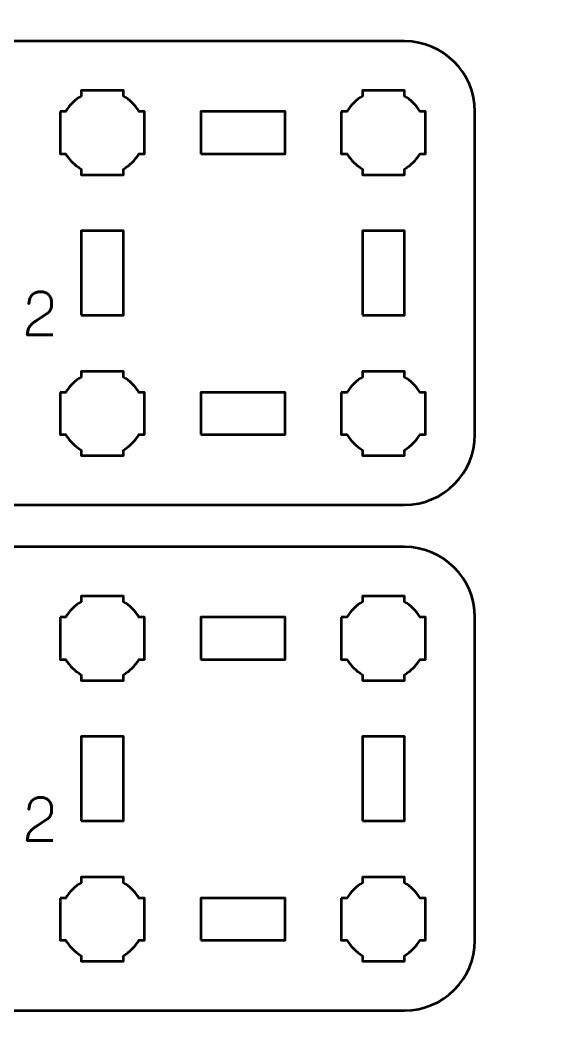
# Model space of a CAD drawing. Header units: centimetres. Extents: x -21 to 0, y -29.7 to 0.
# Drawn here: x -17.08 to -13.36, y -22.05 to -14.85 of the extents above; entities that cross this region are included whole.
import ezdxf

# ---------------------------------------------------------------- set-up
doc = ezdxf.new("R2010")
doc.units = ezdxf.units.CM
doc.header["$MEASUREMENT"] = 0
doc.layers.add('Layer 1', color=7, linetype='Continuous')

msp = doc.modelspace()

# ---------------------------------------------------------------- linework, layer by layer
at = {"layer": 'Layer 1', "lineweight": 53}
for points in [[(-15.8, -15.8), (-15.2, -15.8), (-15.2, -15.5), (-15.8, -15.5), (-15.8, -15.8)], [(-16.65, -16.95), (-16.35, -16.95), (-16.35, -16.35), (-16.65, -16.35), (-16.65, -16.95)], [(-14.65, -16.95), (-14.35, -16.95), (-14.35, -16.35), (-14.65, -16.35), (-14.65, -16.95)], [(-15.8, -17.8), (-15.2, -17.8), (-15.2, -17.5), (-15.8, -17.5), (-15.8, -17.8)], [(-15.8, -19.4), (-15.2, -19.4), (-15.2, -19.1), (-15.8, -19.1), (-15.8, -19.4)], [(-16.65, -20.55), (-16.35, -20.55), (-16.35, -19.95), (-16.65, -19.95), (-16.65, -20.55)], [(-14.65, -20.55), (-14.35, -20.55), (-14.35, -19.95), (-14.65, -19.95), (-14.65, -20.55)], [(-15.8, -21.4), (-15.2, -21.4), (-15.2, -21.1), (-15.8, -21.1), (-15.8, -21.4)]]:
    msp.add_lwpolyline(points, close=True, dxfattribs=at)
at = {"layer": 'Layer 1', "color": 1, "lineweight": 53}
msp.add_open_spline([(-21.00003, -29.19995), (-21.00003, -29.19995), (-21.00003, -5.89992), (-21.00003, -5.89992), (-21.00003, -5.89992), (-21.00003, -5.81709), (-20.93286, -5.74992), (-20.85003, -5.74992), (-20.85003, -5.74992), (-20.7672, -5.74992), (-20.70003, -5.68275), (-20.70003, -5.59992), (-20.70003, -5.59992), (-20.70003, -5.51709), (-20.7672, -5.44992), (-20.85003, -5.44992), (-20.85003, -5.44992), (-20.93286, -5.44992), (-21.00003, -5.38275), (-21.00003, -5.29992), (-21.00003, -5.29992), (-21.00003, -5.21709), (-20.93286, -5.14992), (-20.85003, -5.14992), (-20.85003, -5.14992), (-20.7672, -5.14992), (-20.70003, -5.08275), (-20.70003, -4.99992), (-20.70003, -4.99992), (-20.70003, -4.91709), (-20.7672, -4.84992), (-20.85003, -4.84992), (-20.85003, -4.84992), (-20.93286, -4.84992), (-21.00003, -4.78275), (-21.00003, -4.69992), (-21.00003, -4.69992), (-21.00003, -4.61709), (-20.93286, -4.54992), (-20.85003, -4.54992), (-20.85003, -4.54992), (-20.7672, -4.54992), (-20.70003, -4.48275), (-20.70003, -4.39992), (-20.70003, -4.39992), (-20.70003, -4.31709), (-20.7672, -4.24992), (-20.85003, -4.24992), (-20.85003, -4.24992), (-20.93286, -4.24992), (-21.00003, -4.18275), (-21.00003, -4.09992), (-21.00003, -4.09992), (-21.00003, -4.01709), (-20.93286, -3.94992), (-20.85003, -3.94992), (-20.85003, -3.94992), (-20.7672, -3.94992), (-20.70003, -3.88275), (-20.70003, -3.79992), (-20.70003, -3.79992), (-20.70003, -3.71709), (-20.7672, -3.64992), (-20.85003, -3.64992), (-20.85003, -3.64992), (-20.93286, -3.64992), (-21.00003, -3.58275), (-21.00003, -3.49992), (-21.00003, -3.49992), (-21.00003, -3.41709), (-20.93286, -3.34992), (-20.85003, -3.34992), (-20.85003, -3.34992), (-20.7672, -3.34992), (-20.70003, -3.28275), (-20.70003, -3.19992), (-20.70003, -3.19992), (-20.70003, -3.11709), (-20.7672, -3.04992), (-20.85003, -3.04992), (-20.85003, -3.04992), (-20.93286, -3.04992), (-21.00003, -2.98275), (-21.00003, -2.89992), (-21.00003, -2.89992), (-21.00003, -2.81709), (-20.93286, -2.74992), (-20.85003, -2.74992), (-20.85003, -2.74992), (-20.7672, -2.74992), (-20.70003, -2.68275), (-20.70003, -2.59992), (-20.70003, -2.59992), (-20.70003, -2.51709), (-20.7672, -2.44992), (-20.85003, -2.44992), (-20.85003, -2.44992), (-20.93286, -2.44992), (-21.00003, -2.38275), (-21.00003, -2.29992), (-21.00003, -2.29992), (-21.00003, -2.21709), (-20.93286, -2.14992), (-20.85003, -2.14992), (-20.85003, -2.14992), (-20.7672, -2.14992), (-20.70003, -2.08275), (-20.70003, -1.99992), (-20.70003, -1.99992), (-20.70003, -1.91709), (-20.7672, -1.84992), (-20.85003, -1.84992), (-20.85003, -1.84992), (-20.93286, -1.84992), (-21.00003, -1.78275), (-21.00003, -1.69992), (-21.00003, -1.69992), (-21.00003, -1.61709), (-20.93286, -1.54992), (-20.85003, -1.54992), (-20.85003, -1.54992), (-20.7672, -1.54992), (-20.70003, -1.48275), (-20.70003, -1.39992), (-20.70003, -1.39992), (-20.70003, -1.31709), (-20.7672, -1.24992), (-20.85003, -1.24992), (-20.85003, -1.24992), (-20.93286, -1.24992), (-21.00003, -1.18275), (-21.00003, -1.09992), (-21.00003, -1.09992), (-21.00003, -1.09992), (-21.00003, -0.49992), (-21.00003, -0.49992), (-21.00003, -0.49992), (-21.00003, -0.22295), (-20.77694, 0.00004), (-20.49994, 0.00004), (-20.49994, 0.00004), (-20.49994, 0.00004), (-0.50008, 0.00004), (-0.50008, 0.00004), (-0.50008, 0.00004), (-0.22294, 0.00004), (0.00002, -0.22295), (0.00002, -0.49992), (0.00002, -0.49992), (0.00002, -0.49992), (0.00002, -29.19995), (0.00002, -29.19995), (0.00002, -29.19995), (0.00002, -29.47695), (-0.22294, -29.70004), (-0.50008, -29.70004), (-0.50008, -29.70004), (-0.50008, -29.70004), (-20.49994, -29.70004), (-20.49994, -29.70004), (-20.49994, -29.70004), (-20.77694, -29.70004), (-21.00003, -29.47695), (-21.00003, -29.19995)], degree=3, knots=[0, 0, 0, 0, 0.0243902, 0.0243902, 0.0243902, 0.0243902, 0.0487805, 0.0487805, 0.0487805, 0.0487805, 0.0731707, 0.0731707, 0.0731707, 0.0731707, 0.097561, 0.097561, 0.097561, 0.097561, 0.1219512, 0.1219512, 0.1219512, 0.1219512, 0.1463415, 0.1463415, 0.1463415, 0.1463415, 0.1707317, 0.1707317, 0.1707317, 0.1707317, 0.195122, 0.195122, 0.195122, 0.195122, 0.2195122, 0.2195122, 0.2195122, 0.2195122, 0.2439024, 0.2439024, 0.2439024, 0.2439024, 0.2682927, 0.2682927, 0.2682927, 0.2682927, 0.2926829, 0.2926829, 0.2926829, 0.2926829, 0.3170732, 0.3170732, 0.3170732, 0.3170732, 0.3414634, 0.3414634, 0.3414634, 0.3414634, 0.3658537, 0.3658537, 0.3658537, 0.3658537, 0.3902439, 0.3902439, 0.3902439, 0.3902439, 0.4146341, 0.4146341, 0.4146341, 0.4146341, 0.4390244, 0.4390244, 0.4390244, 0.4390244, 0.4634146, 0.4634146, 0.4634146, 0.4634146, 0.4878049, 0.4878049, 0.4878049, 0.4878049, 0.5121951, 0.5121951, 0.5121951, 0.5121951, 0.5365854, 0.5365854, 0.5365854, 0.5365854, 0.5609756, 0.5609756, 0.5609756, 0.5609756, 0.5853659, 0.5853659, 0.5853659, 0.5853659, 0.6097561, 0.6097561, 0.6097561, 0.6097561, 0.6341463, 0.6341463, 0.6341463, 0.6341463, 0.6585366, 0.6585366, 0.6585366, 0.6585366, 0.6829268, 0.6829268, 0.6829268, 0.6829268, 0.7073171, 0.7073171, 0.7073171, 0.7073171, 0.7317073, 0.7317073, 0.7317073, 0.7317073, 0.7560976, 0.7560976, 0.7560976, 0.7560976, 0.7804878, 0.7804878, 0.7804878, 0.7804878, 0.804878, 0.804878, 0.804878, 0.804878, 0.8292683, 0.8292683, 0.8292683, 0.8292683, 0.8536585, 0.8536585, 0.8536585, 0.8536585, 0.8780488, 0.8780488, 0.8780488, 0.8780488, 0.902439, 0.902439, 0.902439, 0.902439, 0.9268293, 0.9268293, 0.9268293, 0.9268293, 0.9512195, 0.9512195, 0.9512195, 0.9512195, 0.9756098, 0.9756098, 0.9756098, 0.9756098, 1, 1, 1, 1], dxfattribs=at)
at = {"layer": 'Layer 1', "color": 3, "lineweight": 53}
for points in [[(-19.15, -17.8), (-19.15, -17.8), (-19.15, -15.5), (-19.15, -15.5), (-19.15, -15.5), (-19.15, -15.22391), (-18.92609, -15), (-18.65, -15), (-18.65, -15), (-18.65, -15), (-14.35, -15), (-14.35, -15), (-14.35, -15), (-14.07391, -15), (-13.85, -15.22391), (-13.85, -15.5), (-13.85, -15.5), (-13.85, -15.5), (-13.85, -17.8), (-13.85, -17.8), (-13.85, -17.8), (-13.85, -18.07609), (-14.07391, -18.3), (-14.35, -18.3), (-14.35, -18.3), (-14.35, -18.3), (-18.65, -18.3), (-18.65, -18.3), (-18.65, -18.3), (-18.92609, -18.3), (-19.15, -18.07609), (-19.15, -17.8)], [(-19.15, -21.4), (-19.15, -21.4), (-19.15, -19.1), (-19.15, -19.1), (-19.15, -19.1), (-19.15, -18.82391), (-18.92609, -18.6), (-18.65, -18.6), (-18.65, -18.6), (-18.65, -18.6), (-14.35, -18.6), (-14.35, -18.6), (-14.35, -18.6), (-14.07391, -18.6), (-13.85, -18.82391), (-13.85, -19.1), (-13.85, -19.1), (-13.85, -19.1), (-13.85, -21.4), (-13.85, -21.4), (-13.85, -21.4), (-13.85, -21.67609), (-14.07391, -21.9), (-14.35, -21.9), (-14.35, -21.9), (-14.35, -21.9), (-18.65, -21.9), (-18.65, -21.9), (-18.65, -21.9), (-18.92609, -21.9), (-19.15, -21.67609), (-19.15, -21.4)]]:
    msp.add_open_spline(points, degree=3, knots=[0, 0, 0, 0, 0.125, 0.125, 0.125, 0.125, 0.25, 0.25, 0.25, 0.25, 0.375, 0.375, 0.375, 0.375, 0.5, 0.5, 0.5, 0.5, 0.625, 0.625, 0.625, 0.625, 0.75, 0.75, 0.75, 0.75, 0.875, 0.875, 0.875, 0.875, 1, 1, 1, 1], dxfattribs=at)
at = {"layer": 'Layer 1', "lineweight": 53}
for points in [[(-16.8, -15.5), (-16.8, -15.5), (-16.75985, -15.5), (-16.75985, -15.5), (-16.75985, -15.5), (-16.7335, -15.45447), (-16.69553, -15.4165), (-16.65, -15.39015), (-16.65, -15.39015), (-16.65, -15.39015), (-16.65, -15.35), (-16.65, -15.35), (-16.65, -15.35), (-16.65, -15.35), (-16.5, -15.35), (-16.5, -15.35), (-16.5, -15.35), (-16.5, -15.35), (-16.35, -15.35), (-16.35, -15.35), (-16.35, -15.35), (-16.35, -15.35), (-16.35, -15.39015), (-16.35, -15.39015), (-16.35, -15.39015), (-16.30447, -15.4165), (-16.2665, -15.45447), (-16.24015, -15.5), (-16.24015, -15.5), (-16.24015, -15.5), (-16.2, -15.5), (-16.2, -15.5), (-16.2, -15.5), (-16.2, -15.5), (-16.2, -15.65), (-16.2, -15.65), (-16.2, -15.65), (-16.2, -15.65), (-16.2, -15.8), (-16.2, -15.8), (-16.2, -15.8), (-16.2, -15.8), (-16.24015, -15.8), (-16.24015, -15.8), (-16.24015, -15.8), (-16.2665, -15.84553), (-16.30447, -15.8835), (-16.35, -15.90985), (-16.35, -15.90985), (-16.35, -15.90985), (-16.35, -15.95), (-16.35, -15.95), (-16.35, -15.95), (-16.35, -15.95), (-16.5, -15.95), (-16.5, -15.95), (-16.5, -15.95), (-16.5, -15.95), (-16.65, -15.95), (-16.65, -15.95), (-16.65, -15.95), (-16.65, -15.95), (-16.65, -15.90985), (-16.65, -15.90985), (-16.65, -15.90985), (-16.69553, -15.8835), (-16.7335, -15.84553), (-16.75985, -15.8), (-16.75985, -15.8), (-16.75985, -15.8), (-16.8, -15.8), (-16.8, -15.8), (-16.8, -15.8), (-16.8, -15.8), (-16.8, -15.65), (-16.8, -15.65), (-16.8, -15.65), (-16.8, -15.65), (-16.8, -15.5), (-16.8, -15.5)], [(-14.8, -15.5), (-14.8, -15.5), (-14.75985, -15.5), (-14.75985, -15.5), (-14.75985, -15.5), (-14.7335, -15.45447), (-14.69553, -15.4165), (-14.65, -15.39015), (-14.65, -15.39015), (-14.65, -15.39015), (-14.65, -15.35), (-14.65, -15.35), (-14.65, -15.35), (-14.65, -15.35), (-14.5, -15.35), (-14.5, -15.35), (-14.5, -15.35), (-14.5, -15.35), (-14.35, -15.35), (-14.35, -15.35), (-14.35, -15.35), (-14.35, -15.35), (-14.35, -15.39015), (-14.35, -15.39015), (-14.35, -15.39015), (-14.30447, -15.4165), (-14.2665, -15.45447), (-14.24015, -15.5), (-14.24015, -15.5), (-14.24015, -15.5), (-14.2, -15.5), (-14.2, -15.5), (-14.2, -15.5), (-14.2, -15.5), (-14.2, -15.65), (-14.2, -15.65), (-14.2, -15.65), (-14.2, -15.65), (-14.2, -15.8), (-14.2, -15.8), (-14.2, -15.8), (-14.2, -15.8), (-14.24015, -15.8), (-14.24015, -15.8), (-14.24015, -15.8), (-14.2665, -15.84553), (-14.30447, -15.8835), (-14.35, -15.90985), (-14.35, -15.90985), (-14.35, -15.90985), (-14.35, -15.95), (-14.35, -15.95), (-14.35, -15.95), (-14.35, -15.95), (-14.5, -15.95), (-14.5, -15.95), (-14.5, -15.95), (-14.5, -15.95), (-14.65, -15.95), (-14.65, -15.95), (-14.65, -15.95), (-14.65, -15.95), (-14.65, -15.90985), (-14.65, -15.90985), (-14.65, -15.90985), (-14.69553, -15.8835), (-14.7335, -15.84553), (-14.75985, -15.8), (-14.75985, -15.8), (-14.75985, -15.8), (-14.8, -15.8), (-14.8, -15.8), (-14.8, -15.8), (-14.8, -15.8), (-14.8, -15.65), (-14.8, -15.65), (-14.8, -15.65), (-14.8, -15.65), (-14.8, -15.5), (-14.8, -15.5)], [(-16.8, -17.5), (-16.8, -17.5), (-16.75985, -17.5), (-16.75985, -17.5), (-16.75985, -17.5), (-16.7335, -17.45447), (-16.69553, -17.4165), (-16.65, -17.39015), (-16.65, -17.39015), (-16.65, -17.39015), (-16.65, -17.35), (-16.65, -17.35), (-16.65, -17.35), (-16.65, -17.35), (-16.5, -17.35), (-16.5, -17.35), (-16.5, -17.35), (-16.5, -17.35), (-16.35, -17.35), (-16.35, -17.35), (-16.35, -17.35), (-16.35, -17.35), (-16.35, -17.39015), (-16.35, -17.39015), (-16.35, -17.39015), (-16.30447, -17.4165), (-16.2665, -17.45447), (-16.24015, -17.5), (-16.24015, -17.5), (-16.24015, -17.5), (-16.2, -17.5), (-16.2, -17.5), (-16.2, -17.5), (-16.2, -17.5), (-16.2, -17.65), (-16.2, -17.65), (-16.2, -17.65), (-16.2, -17.65), (-16.2, -17.8), (-16.2, -17.8), (-16.2, -17.8), (-16.2, -17.8), (-16.24015, -17.8), (-16.24015, -17.8), (-16.24015, -17.8), (-16.2665, -17.84553), (-16.30447, -17.8835), (-16.35, -17.90985), (-16.35, -17.90985), (-16.35, -17.90985), (-16.35, -17.95), (-16.35, -17.95), (-16.35, -17.95), (-16.35, -17.95), (-16.5, -17.95), (-16.5, -17.95), (-16.5, -17.95), (-16.5, -17.95), (-16.65, -17.95), (-16.65, -17.95), (-16.65, -17.95), (-16.65, -17.95), (-16.65, -17.90985), (-16.65, -17.90985), (-16.65, -17.90985), (-16.69553, -17.8835), (-16.7335, -17.84553), (-16.75985, -17.8), (-16.75985, -17.8), (-16.75985, -17.8), (-16.8, -17.8), (-16.8, -17.8), (-16.8, -17.8), (-16.8, -17.8), (-16.8, -17.65), (-16.8, -17.65), (-16.8, -17.65), (-16.8, -17.65), (-16.8, -17.5), (-16.8, -17.5)], [(-14.8, -17.5), (-14.8, -17.5), (-14.75985, -17.5), (-14.75985, -17.5), (-14.75985, -17.5), (-14.7335, -17.45447), (-14.69553, -17.4165), (-14.65, -17.39015), (-14.65, -17.39015), (-14.65, -17.39015), (-14.65, -17.35), (-14.65, -17.35), (-14.65, -17.35), (-14.65, -17.35), (-14.5, -17.35), (-14.5, -17.35), (-14.5, -17.35), (-14.5, -17.35), (-14.35, -17.35), (-14.35, -17.35), (-14.35, -17.35), (-14.35, -17.35), (-14.35, -17.39015), (-14.35, -17.39015), (-14.35, -17.39015), (-14.30447, -17.4165), (-14.2665, -17.45447), (-14.24015, -17.5), (-14.24015, -17.5), (-14.24015, -17.5), (-14.2, -17.5), (-14.2, -17.5), (-14.2, -17.5), (-14.2, -17.5), (-14.2, -17.65), (-14.2, -17.65), (-14.2, -17.65), (-14.2, -17.65), (-14.2, -17.8), (-14.2, -17.8), (-14.2, -17.8), (-14.2, -17.8), (-14.24015, -17.8), (-14.24015, -17.8), (-14.24015, -17.8), (-14.2665, -17.84553), (-14.30447, -17.8835), (-14.35, -17.90985), (-14.35, -17.90985), (-14.35, -17.90985), (-14.35, -17.95), (-14.35, -17.95), (-14.35, -17.95), (-14.35, -17.95), (-14.5, -17.95), (-14.5, -17.95), (-14.5, -17.95), (-14.5, -17.95), (-14.65, -17.95), (-14.65, -17.95), (-14.65, -17.95), (-14.65, -17.95), (-14.65, -17.90985), (-14.65, -17.90985), (-14.65, -17.90985), (-14.69553, -17.8835), (-14.7335, -17.84553), (-14.75985, -17.8), (-14.75985, -17.8), (-14.75985, -17.8), (-14.8, -17.8), (-14.8, -17.8), (-14.8, -17.8), (-14.8, -17.8), (-14.8, -17.65), (-14.8, -17.65), (-14.8, -17.65), (-14.8, -17.65), (-14.8, -17.5), (-14.8, -17.5)], [(-16.8, -19.1), (-16.8, -19.1), (-16.75985, -19.1), (-16.75985, -19.1), (-16.75985, -19.1), (-16.7335, -19.05447), (-16.69553, -19.0165), (-16.65, -18.99015), (-16.65, -18.99015), (-16.65, -18.99015), (-16.65, -18.95), (-16.65, -18.95), (-16.65, -18.95), (-16.65, -18.95), (-16.5, -18.95), (-16.5, -18.95), (-16.5, -18.95), (-16.5, -18.95), (-16.35, -18.95), (-16.35, -18.95), (-16.35, -18.95), (-16.35, -18.95), (-16.35, -18.99015), (-16.35, -18.99015), (-16.35, -18.99015), (-16.30447, -19.0165), (-16.2665, -19.05447), (-16.24015, -19.1), (-16.24015, -19.1), (-16.24015, -19.1), (-16.2, -19.1), (-16.2, -19.1), (-16.2, -19.1), (-16.2, -19.1), (-16.2, -19.25), (-16.2, -19.25), (-16.2, -19.25), (-16.2, -19.25), (-16.2, -19.4), (-16.2, -19.4), (-16.2, -19.4), (-16.2, -19.4), (-16.24015, -19.4), (-16.24015, -19.4), (-16.24015, -19.4), (-16.2665, -19.44553), (-16.30447, -19.4835), (-16.35, -19.50985), (-16.35, -19.50985), (-16.35, -19.50985), (-16.35, -19.55), (-16.35, -19.55), (-16.35, -19.55), (-16.35, -19.55), (-16.5, -19.55), (-16.5, -19.55), (-16.5, -19.55), (-16.5, -19.55), (-16.65, -19.55), (-16.65, -19.55), (-16.65, -19.55), (-16.65, -19.55), (-16.65, -19.50985), (-16.65, -19.50985), (-16.65, -19.50985), (-16.69553, -19.4835), (-16.7335, -19.44553), (-16.75985, -19.4), (-16.75985, -19.4), (-16.75985, -19.4), (-16.8, -19.4), (-16.8, -19.4), (-16.8, -19.4), (-16.8, -19.4), (-16.8, -19.25), (-16.8, -19.25), (-16.8, -19.25), (-16.8, -19.25), (-16.8, -19.1), (-16.8, -19.1)], [(-14.8, -19.1), (-14.8, -19.1), (-14.75985, -19.1), (-14.75985, -19.1), (-14.75985, -19.1), (-14.7335, -19.05447), (-14.69553, -19.0165), (-14.65, -18.99015), (-14.65, -18.99015), (-14.65, -18.99015), (-14.65, -18.95), (-14.65, -18.95), (-14.65, -18.95), (-14.65, -18.95), (-14.5, -18.95), (-14.5, -18.95), (-14.5, -18.95), (-14.5, -18.95), (-14.35, -18.95), (-14.35, -18.95), (-14.35, -18.95), (-14.35, -18.95), (-14.35, -18.99015), (-14.35, -18.99015), (-14.35, -18.99015), (-14.30447, -19.0165), (-14.2665, -19.05447), (-14.24015, -19.1), (-14.24015, -19.1), (-14.24015, -19.1), (-14.2, -19.1), (-14.2, -19.1), (-14.2, -19.1), (-14.2, -19.1), (-14.2, -19.25), (-14.2, -19.25), (-14.2, -19.25), (-14.2, -19.25), (-14.2, -19.4), (-14.2, -19.4), (-14.2, -19.4), (-14.2, -19.4), (-14.24015, -19.4), (-14.24015, -19.4), (-14.24015, -19.4), (-14.2665, -19.44553), (-14.30447, -19.4835), (-14.35, -19.50985), (-14.35, -19.50985), (-14.35, -19.50985), (-14.35, -19.55), (-14.35, -19.55), (-14.35, -19.55), (-14.35, -19.55), (-14.5, -19.55), (-14.5, -19.55), (-14.5, -19.55), (-14.5, -19.55), (-14.65, -19.55), (-14.65, -19.55), (-14.65, -19.55), (-14.65, -19.55), (-14.65, -19.50985), (-14.65, -19.50985), (-14.65, -19.50985), (-14.69553, -19.4835), (-14.7335, -19.44553), (-14.75985, -19.4), (-14.75985, -19.4), (-14.75985, -19.4), (-14.8, -19.4), (-14.8, -19.4), (-14.8, -19.4), (-14.8, -19.4), (-14.8, -19.25), (-14.8, -19.25), (-14.8, -19.25), (-14.8, -19.25), (-14.8, -19.1), (-14.8, -19.1)], [(-16.8, -21.1), (-16.8, -21.1), (-16.75985, -21.1), (-16.75985, -21.1), (-16.75985, -21.1), (-16.7335, -21.05447), (-16.69553, -21.0165), (-16.65, -20.99015), (-16.65, -20.99015), (-16.65, -20.99015), (-16.65, -20.95), (-16.65, -20.95), (-16.65, -20.95), (-16.65, -20.95), (-16.5, -20.95), (-16.5, -20.95), (-16.5, -20.95), (-16.5, -20.95), (-16.35, -20.95), (-16.35, -20.95), (-16.35, -20.95), (-16.35, -20.95), (-16.35, -20.99015), (-16.35, -20.99015), (-16.35, -20.99015), (-16.30447, -21.0165), (-16.2665, -21.05447), (-16.24015, -21.1), (-16.24015, -21.1), (-16.24015, -21.1), (-16.2, -21.1), (-16.2, -21.1), (-16.2, -21.1), (-16.2, -21.1), (-16.2, -21.25), (-16.2, -21.25), (-16.2, -21.25), (-16.2, -21.25), (-16.2, -21.4), (-16.2, -21.4), (-16.2, -21.4), (-16.2, -21.4), (-16.24015, -21.4), (-16.24015, -21.4), (-16.24015, -21.4), (-16.2665, -21.44553), (-16.30447, -21.4835), (-16.35, -21.50985), (-16.35, -21.50985), (-16.35, -21.50985), (-16.35, -21.55), (-16.35, -21.55), (-16.35, -21.55), (-16.35, -21.55), (-16.5, -21.55), (-16.5, -21.55), (-16.5, -21.55), (-16.5, -21.55), (-16.65, -21.55), (-16.65, -21.55), (-16.65, -21.55), (-16.65, -21.55), (-16.65, -21.50985), (-16.65, -21.50985), (-16.65, -21.50985), (-16.69553, -21.4835), (-16.7335, -21.44553), (-16.75985, -21.4), (-16.75985, -21.4), (-16.75985, -21.4), (-16.8, -21.4), (-16.8, -21.4), (-16.8, -21.4), (-16.8, -21.4), (-16.8, -21.25), (-16.8, -21.25), (-16.8, -21.25), (-16.8, -21.25), (-16.8, -21.1), (-16.8, -21.1)], [(-14.8, -21.1), (-14.8, -21.1), (-14.75985, -21.1), (-14.75985, -21.1), (-14.75985, -21.1), (-14.7335, -21.05447), (-14.69553, -21.0165), (-14.65, -20.99015), (-14.65, -20.99015), (-14.65, -20.99015), (-14.65, -20.95), (-14.65, -20.95), (-14.65, -20.95), (-14.65, -20.95), (-14.5, -20.95), (-14.5, -20.95), (-14.5, -20.95), (-14.5, -20.95), (-14.35, -20.95), (-14.35, -20.95), (-14.35, -20.95), (-14.35, -20.95), (-14.35, -20.99015), (-14.35, -20.99015), (-14.35, -20.99015), (-14.30447, -21.0165), (-14.2665, -21.05447), (-14.24015, -21.1), (-14.24015, -21.1), (-14.24015, -21.1), (-14.2, -21.1), (-14.2, -21.1), (-14.2, -21.1), (-14.2, -21.1), (-14.2, -21.25), (-14.2, -21.25), (-14.2, -21.25), (-14.2, -21.25), (-14.2, -21.4), (-14.2, -21.4), (-14.2, -21.4), (-14.2, -21.4), (-14.24015, -21.4), (-14.24015, -21.4), (-14.24015, -21.4), (-14.2665, -21.44553), (-14.30447, -21.4835), (-14.35, -21.50985), (-14.35, -21.50985), (-14.35, -21.50985), (-14.35, -21.55), (-14.35, -21.55), (-14.35, -21.55), (-14.35, -21.55), (-14.5, -21.55), (-14.5, -21.55), (-14.5, -21.55), (-14.5, -21.55), (-14.65, -21.55), (-14.65, -21.55), (-14.65, -21.55), (-14.65, -21.55), (-14.65, -21.50985), (-14.65, -21.50985), (-14.65, -21.50985), (-14.69553, -21.4835), (-14.7335, -21.44553), (-14.75985, -21.4), (-14.75985, -21.4), (-14.75985, -21.4), (-14.8, -21.4), (-14.8, -21.4), (-14.8, -21.4), (-14.8, -21.4), (-14.8, -21.25), (-14.8, -21.25), (-14.8, -21.25), (-14.8, -21.25), (-14.8, -21.1), (-14.8, -21.1)]]:
    msp.add_open_spline(points, degree=3, knots=[0, 0, 0, 0, 0.05, 0.05, 0.05, 0.05, 0.1, 0.1, 0.1, 0.1, 0.15, 0.15, 0.15, 0.15, 0.2, 0.2, 0.2, 0.2, 0.25, 0.25, 0.25, 0.25, 0.3, 0.3, 0.3, 0.3, 0.35, 0.35, 0.35, 0.35, 0.4, 0.4, 0.4, 0.4, 0.45, 0.45, 0.45, 0.45, 0.5, 0.5, 0.5, 0.5, 0.55, 0.55, 0.55, 0.55, 0.6, 0.6, 0.6, 0.6, 0.65, 0.65, 0.65, 0.65, 0.7, 0.7, 0.7, 0.7, 0.75, 0.75, 0.75, 0.75, 0.8, 0.8, 0.8, 0.8, 0.85, 0.85, 0.85, 0.85, 0.9, 0.9, 0.9, 0.9, 0.95, 0.95, 0.95, 0.95, 1, 1, 1, 1], dxfattribs=at)
at = {"layer": 'Layer 1', "color": 5, "lineweight": 53}
for points in [[(-16.8521, -17.09025), (-16.8521, -17.09025), (-17.03371, -17.09025), (-17.03371, -17.09025), (-17.03371, -17.09025), (-17.03336, -17.07797), (-17.03181, -17.06711), (-17.02919, -17.05779), (-17.02919, -17.05779), (-17.02651, -17.04848), (-17.02292, -17.0403), (-17.01847, -17.03324), (-17.01847, -17.03324), (-17.01395, -17.02619), (-17.0088, -17.01991), (-17.00295, -17.0144), (-17.00295, -17.0144), (-16.99709, -17.00883), (-16.99081, -17.00375), (-16.98404, -16.99895), (-16.98404, -16.99895), (-16.97727, -16.99422), (-16.97028, -16.9895), (-16.96301, -16.98484), (-16.96301, -16.98484), (-16.96301, -16.98484), (-16.89062, -16.93658), (-16.89062, -16.93658), (-16.89062, -16.93658), (-16.88322, -16.93136), (-16.87743, -16.92565), (-16.87334, -16.91951), (-16.87334, -16.91951), (-16.86918, -16.91337), (-16.86628, -16.90688), (-16.86452, -16.90003), (-16.86452, -16.90003), (-16.86283, -16.89326), (-16.86177, -16.88628), (-16.86142, -16.87922), (-16.86142, -16.87922), (-16.86106, -16.87209), (-16.86092, -16.86497), (-16.86099, -16.85784), (-16.86099, -16.85784), (-16.86099, -16.85199), (-16.86177, -16.84571), (-16.86332, -16.83893), (-16.86332, -16.83893), (-16.86494, -16.83223), (-16.86748, -16.82553), (-16.87108, -16.8189), (-16.87108, -16.8189), (-16.87468, -16.81226), (-16.87948, -16.8062), (-16.88547, -16.80069), (-16.88547, -16.80069), (-16.89147, -16.79526), (-16.89888, -16.79089), (-16.9077, -16.78757), (-16.9077, -16.78757), (-16.91652, -16.78425), (-16.92689, -16.78256), (-16.93888, -16.78249), (-16.93888, -16.78249), (-16.95095, -16.78256), (-16.9616, -16.78425), (-16.97078, -16.7875), (-16.97078, -16.7875), (-16.97995, -16.79074), (-16.98778, -16.79526), (-16.99427, -16.80097), (-16.99427, -16.80097), (-17.00076, -16.80669), (-17.00598, -16.81332), (-17.01007, -16.82073), (-17.01007, -16.82073), (-17.01417, -16.82814), (-17.01713, -16.83604), (-17.01903, -16.84437), (-17.01903, -16.84437), (-17.02094, -16.85269), (-17.02186, -16.86116), (-17.02186, -16.8697), (-17.02186, -16.8697), (-17.02186, -16.86116), (-17.02094, -16.85269), (-17.01903, -16.84437), (-17.01903, -16.84437), (-17.01713, -16.83604), (-17.01417, -16.82814), (-17.01007, -16.82073), (-17.01007, -16.82073), (-17.00598, -16.81332), (-17.00076, -16.80669), (-16.99427, -16.80097), (-16.99427, -16.80097), (-16.98778, -16.79526), (-16.97995, -16.79074), (-16.97078, -16.7875), (-16.97078, -16.7875), (-16.9616, -16.78425), (-16.95095, -16.78256), (-16.93888, -16.78249), (-16.93888, -16.78249), (-16.92689, -16.78256), (-16.91652, -16.78425), (-16.9077, -16.78757), (-16.9077, -16.78757), (-16.89888, -16.79089), (-16.89147, -16.79526), (-16.88547, -16.80069), (-16.88547, -16.80069), (-16.87948, -16.8062), (-16.87468, -16.81226), (-16.87108, -16.8189), (-16.87108, -16.8189), (-16.86748, -16.82553), (-16.86494, -16.83223), (-16.86332, -16.83893), (-16.86332, -16.83893), (-16.86177, -16.84571), (-16.86099, -16.85199), (-16.86099, -16.85784), (-16.86099, -16.85784), (-16.86092, -16.86497), (-16.86106, -16.87209), (-16.86142, -16.87922), (-16.86142, -16.87922), (-16.86177, -16.88628), (-16.86283, -16.89326), (-16.86452, -16.90003), (-16.86452, -16.90003), (-16.86628, -16.90688), (-16.86918, -16.91337), (-16.87334, -16.91951), (-16.87334, -16.91951), (-16.87743, -16.92565), (-16.88322, -16.93136), (-16.89062, -16.93658), (-16.89062, -16.93658), (-16.89062, -16.93658), (-16.96301, -16.98484), (-16.96301, -16.98484), (-16.96301, -16.98484), (-16.97028, -16.9895), (-16.97727, -16.99422), (-16.98404, -16.99895), (-16.98404, -16.99895), (-16.99081, -17.00375), (-16.99709, -17.00883), (-17.00295, -17.0144), (-17.00295, -17.0144), (-17.0088, -17.01991), (-17.01395, -17.02619), (-17.01847, -17.03324), (-17.01847, -17.03324), (-17.02292, -17.0403), (-17.02651, -17.04848), (-17.02919, -17.05779), (-17.02919, -17.05779), (-17.03181, -17.06711), (-17.03336, -17.07797), (-17.03371, -17.09025), (-17.03371, -17.09025), (-17.03371, -17.09025), (-16.8521, -17.09025), (-16.8521, -17.09025)], [(-16.8521, -20.69025), (-16.8521, -20.69025), (-17.03371, -20.69025), (-17.03371, -20.69025), (-17.03371, -20.69025), (-17.03336, -20.67797), (-17.03181, -20.66711), (-17.02919, -20.65779), (-17.02919, -20.65779), (-17.02651, -20.64848), (-17.02292, -20.6403), (-17.01847, -20.63324), (-17.01847, -20.63324), (-17.01395, -20.62619), (-17.0088, -20.61991), (-17.00295, -20.6144), (-17.00295, -20.6144), (-16.99709, -20.60883), (-16.99081, -20.60375), (-16.98404, -20.59895), (-16.98404, -20.59895), (-16.97727, -20.59422), (-16.97028, -20.5895), (-16.96301, -20.58484), (-16.96301, -20.58484), (-16.96301, -20.58484), (-16.89062, -20.53658), (-16.89062, -20.53658), (-16.89062, -20.53658), (-16.88322, -20.53136), (-16.87743, -20.52565), (-16.87334, -20.51951), (-16.87334, -20.51951), (-16.86918, -20.51337), (-16.86628, -20.50688), (-16.86452, -20.50003), (-16.86452, -20.50003), (-16.86283, -20.49326), (-16.86177, -20.48628), (-16.86142, -20.47922), (-16.86142, -20.47922), (-16.86106, -20.47209), (-16.86092, -20.46497), (-16.86099, -20.45784), (-16.86099, -20.45784), (-16.86099, -20.45199), (-16.86177, -20.44571), (-16.86332, -20.43893), (-16.86332, -20.43893), (-16.86494, -20.43223), (-16.86748, -20.42553), (-16.87108, -20.4189), (-16.87108, -20.4189), (-16.87468, -20.41226), (-16.87948, -20.4062), (-16.88547, -20.40069), (-16.88547, -20.40069), (-16.89147, -20.39526), (-16.89888, -20.39089), (-16.9077, -20.38757), (-16.9077, -20.38757), (-16.91652, -20.38425), (-16.92689, -20.38256), (-16.93888, -20.38249), (-16.93888, -20.38249), (-16.95095, -20.38256), (-16.9616, -20.38425), (-16.97078, -20.3875), (-16.97078, -20.3875), (-16.97995, -20.39074), (-16.98778, -20.39526), (-16.99427, -20.40097), (-16.99427, -20.40097), (-17.00076, -20.40669), (-17.00598, -20.41332), (-17.01007, -20.42073), (-17.01007, -20.42073), (-17.01417, -20.42814), (-17.01713, -20.43604), (-17.01903, -20.44437), (-17.01903, -20.44437), (-17.02094, -20.45269), (-17.02186, -20.46116), (-17.02186, -20.4697), (-17.02186, -20.4697), (-17.02186, -20.46116), (-17.02094, -20.45269), (-17.01903, -20.44437), (-17.01903, -20.44437), (-17.01713, -20.43604), (-17.01417, -20.42814), (-17.01007, -20.42073), (-17.01007, -20.42073), (-17.00598, -20.41332), (-17.00076, -20.40669), (-16.99427, -20.40097), (-16.99427, -20.40097), (-16.98778, -20.39526), (-16.97995, -20.39074), (-16.97078, -20.3875), (-16.97078, -20.3875), (-16.9616, -20.38425), (-16.95095, -20.38256), (-16.93888, -20.38249), (-16.93888, -20.38249), (-16.92689, -20.38256), (-16.91652, -20.38425), (-16.9077, -20.38757), (-16.9077, -20.38757), (-16.89888, -20.39089), (-16.89147, -20.39526), (-16.88547, -20.40069), (-16.88547, -20.40069), (-16.87948, -20.4062), (-16.87468, -20.41226), (-16.87108, -20.4189), (-16.87108, -20.4189), (-16.86748, -20.42553), (-16.86494, -20.43223), (-16.86332, -20.43893), (-16.86332, -20.43893), (-16.86177, -20.44571), (-16.86099, -20.45199), (-16.86099, -20.45784), (-16.86099, -20.45784), (-16.86092, -20.46497), (-16.86106, -20.47209), (-16.86142, -20.47922), (-16.86142, -20.47922), (-16.86177, -20.48628), (-16.86283, -20.49326), (-16.86452, -20.50003), (-16.86452, -20.50003), (-16.86628, -20.50688), (-16.86918, -20.51337), (-16.87334, -20.51951), (-16.87334, -20.51951), (-16.87743, -20.52565), (-16.88322, -20.53136), (-16.89062, -20.53658), (-16.89062, -20.53658), (-16.89062, -20.53658), (-16.96301, -20.58484), (-16.96301, -20.58484), (-16.96301, -20.58484), (-16.97028, -20.5895), (-16.97727, -20.59422), (-16.98404, -20.59895), (-16.98404, -20.59895), (-16.99081, -20.60375), (-16.99709, -20.60883), (-17.00295, -20.6144), (-17.00295, -20.6144), (-17.0088, -20.61991), (-17.01395, -20.62619), (-17.01847, -20.63324), (-17.01847, -20.63324), (-17.02292, -20.6403), (-17.02651, -20.64848), (-17.02919, -20.65779), (-17.02919, -20.65779), (-17.03181, -20.66711), (-17.03336, -20.67797), (-17.03371, -20.69025), (-17.03371, -20.69025), (-17.03371, -20.69025), (-16.8521, -20.69025), (-16.8521, -20.69025)]]:
    msp.add_open_spline(points, degree=3, knots=[0, 0, 0, 0, 0.0238095, 0.0238095, 0.0238095, 0.0238095, 0.047619, 0.047619, 0.047619, 0.047619, 0.0714286, 0.0714286, 0.0714286, 0.0714286, 0.0952381, 0.0952381, 0.0952381, 0.0952381, 0.1190476, 0.1190476, 0.1190476, 0.1190476, 0.1428571, 0.1428571, 0.1428571, 0.1428571, 0.1666667, 0.1666667, 0.1666667, 0.1666667, 0.1904762, 0.1904762, 0.1904762, 0.1904762, 0.2142857, 0.2142857, 0.2142857, 0.2142857, 0.2380952, 0.2380952, 0.2380952, 0.2380952, 0.2619048, 0.2619048, 0.2619048, 0.2619048, 0.2857143, 0.2857143, 0.2857143, 0.2857143, 0.3095238, 0.3095238, 0.3095238, 0.3095238, 0.3333333, 0.3333333, 0.3333333, 0.3333333, 0.3571429, 0.3571429, 0.3571429, 0.3571429, 0.3809524, 0.3809524, 0.3809524, 0.3809524, 0.4047619, 0.4047619, 0.4047619, 0.4047619, 0.4285714, 0.4285714, 0.4285714, 0.4285714, 0.452381, 0.452381, 0.452381, 0.452381, 0.4761905, 0.4761905, 0.4761905, 0.4761905, 0.5, 0.5, 0.5, 0.5, 0.5238095, 0.5238095, 0.5238095, 0.5238095, 0.547619, 0.547619, 0.547619, 0.547619, 0.5714286, 0.5714286, 0.5714286, 0.5714286, 0.5952381, 0.5952381, 0.5952381, 0.5952381, 0.6190476, 0.6190476, 0.6190476, 0.6190476, 0.6428571, 0.6428571, 0.6428571, 0.6428571, 0.6666667, 0.6666667, 0.6666667, 0.6666667, 0.6904762, 0.6904762, 0.6904762, 0.6904762, 0.7142857, 0.7142857, 0.7142857, 0.7142857, 0.7380952, 0.7380952, 0.7380952, 0.7380952, 0.7619048, 0.7619048, 0.7619048, 0.7619048, 0.7857143, 0.7857143, 0.7857143, 0.7857143, 0.8095238, 0.8095238, 0.8095238, 0.8095238, 0.8333333, 0.8333333, 0.8333333, 0.8333333, 0.8571429, 0.8571429, 0.8571429, 0.8571429, 0.8809524, 0.8809524, 0.8809524, 0.8809524, 0.9047619, 0.9047619, 0.9047619, 0.9047619, 0.9285714, 0.9285714, 0.9285714, 0.9285714, 0.952381, 0.952381, 0.952381, 0.952381, 0.9761905, 0.9761905, 0.9761905, 0.9761905, 1, 1, 1, 1], dxfattribs=at)

doc.saveas('drawing.dxf')
